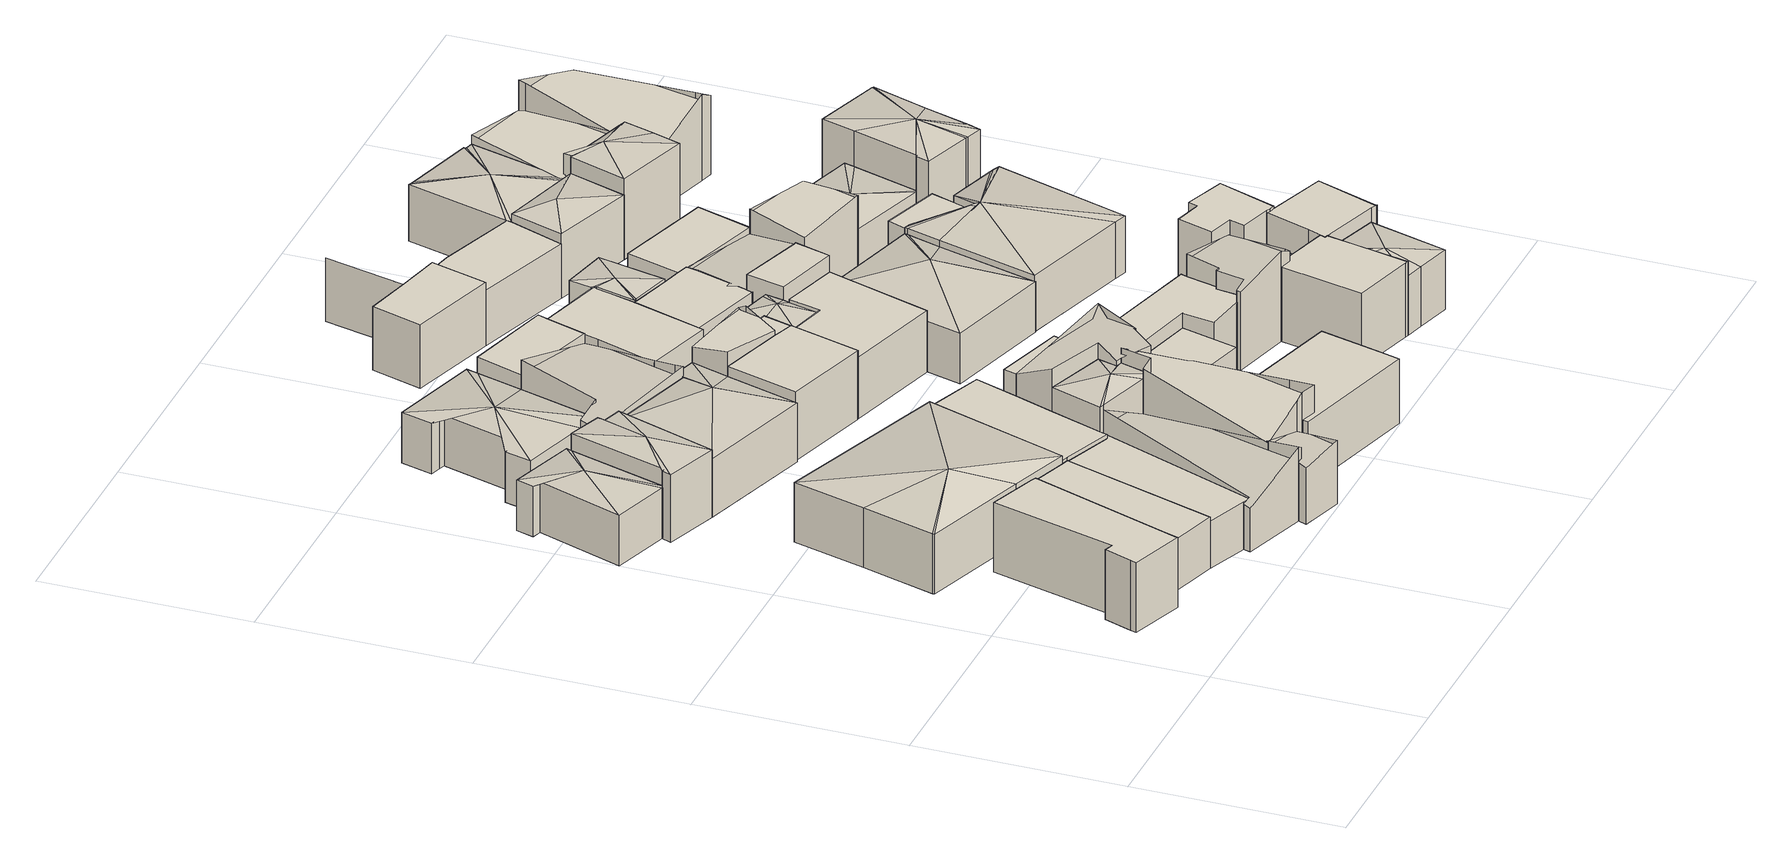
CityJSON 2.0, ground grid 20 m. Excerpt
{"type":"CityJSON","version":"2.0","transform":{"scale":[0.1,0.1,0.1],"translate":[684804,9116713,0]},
"CityObjects":{
"building1":{"type":"Building","attributes":{"Building Type":"Residential","Roof Shape":"flat","Roof Material":"Concrete Glazed Tile","Roof Material Code":"1","Roof Direction":"northwest","Building Height":6.9,"Roof Slope":13.8,"Footprint Area":83.38,"Solar PV Capacity Low":10.44,"Solar PV Capacity High":13.71,"Solar Annual Energy Low":15054,"Solar Annual Energy High":19840,"Suitable PV Area":62.33},"geometry":[{"type":"MultiSurface","lod":"2.2","boundaries":[[[0,1,2,3,4,5,6,7,8]],[[8,7,9,10]],[[7,6,11,9]],[[6,5,12,11]],[[5,4,13,12]],[[4,3,14,13]],[[3,2,15,14]],[[2,1,16,15]],[[1,0,17,16]],[[0,8,10,17]],[[10,9,11,12,13,14,15,16,17]]]}]},
"building2":{"type":"Building","attributes":{"Building Type":"Residential","Roof Shape":"flat","Roof Material":"Concrete Glazed Tile","Roof Material Code":"1","Roof Direction":"northwest","Building Height":5.09,"Roof Slope":14,"Footprint Area":105.32,"Solar PV Capacity Low":13.19,"Solar PV Capacity High":17.32,"Solar Annual Energy Low":19014,"Solar Annual Energy High":25060,"Suitable PV Area":78.73},"geometry":[{"type":"MultiSurface","lod":"2.2","boundaries":[[[0,8,7,18,19,20,21]],[[21,20,22,23]],[[20,19,24,22]],[[19,18,25,24]],[[18,7,26,25]],[[7,8,27,26]],[[8,0,28,27]],[[0,21,23,28]],[[23,22,24,25,26,27,28]]]}]},
"building3":{"type":"Building","attributes":{"Building Type":"Residential","Roof Shape":"hip","Roof Material":"Concrete Glazed Tile","Roof Material Code":"1","Roof Direction":"northwest","Building Height":5.04,"Roof Slope":26.8,"Footprint Area":66.15,"Solar PV Capacity Low":8.28,"Solar PV Capacity High":10.88,"Solar Annual Energy Low":11942,"Solar Annual Energy High":15739,"Suitable PV Area":49.44},"geometry":[{"type":"MultiSurface","lod":"2.2","boundaries":[[[29,30,31,32,33,34,35,36]],[[36,35,37,38]],[[35,34,39,37]],[[34,33,40,39]],[[33,32,41,40]],[[32,31,42,41]],[[31,30,43,42]],[[30,29,44,43]],[[29,36,38,44]],[[38,37,45]],[[37,39,45]],[[39,40,45]],[[40,41,45]],[[41,42,45]],[[42,43,45]],[[43,44,45]],[[44,38,45]]]}]},
"building4":{"type":"Building","attributes":{"Building Type":"Residential","Roof Shape":"hip","Roof Material":"Concrete Glazed Tile","Roof Material Code":"1","Roof Direction":"northwest","Building Height":5.92,"Roof Slope":27.9,"Footprint Area":262.76,"Solar PV Capacity Low":32.9,"Solar PV Capacity High":43.21,"Solar Annual Energy Low":47440,"Solar Annual Energy High":62522,"Suitable PV Area":196.41},"geometry":[{"type":"MultiSurface","lod":"2.2","boundaries":[[[46,47,48,49,21,20,50]],[[50,20,51,52]],[[20,21,53,51]],[[21,49,54,53]],[[49,48,55,54]],[[48,47,56,55]],[[47,46,57,56]],[[46,50,52,57]],[[52,51,58]],[[51,53,58]],[[53,54,58]],[[54,55,58]],[[55,56,58]],[[56,57,58]],[[57,52,58]]]}]},
"building5":{"type":"Building","attributes":{"Building Type":"Residential","Roof Shape":"hip","Roof Material":"Concrete Glazed Tile","Roof Material Code":"1","Roof Direction":"northwest","Building Height":6.7,"Roof Slope":23.1,"Footprint Area":58.83,"Solar PV Capacity Low":7.37,"Solar PV Capacity High":9.67,"Solar Annual Energy Low":10622,"Solar Annual Energy High":13998,"Suitable PV Area":43.98},"geometry":[{"type":"MultiSurface","lod":"2.2","boundaries":[[[35,34,33,59,60,61,62,63]],[[63,62,64,65]],[[62,61,66,64]],[[61,60,67,66]],[[60,59,68,67]],[[59,33,69,68]],[[33,34,70,69]],[[34,35,71,70]],[[35,63,65,71]],[[65,64,72]],[[64,66,72]],[[66,67,72]],[[67,68,72]],[[68,69,72]],[[69,70,72]],[[70,71,72]],[[71,65,72]]]}]},
"building6":{"type":"Building","attributes":{"Building Type":"Residential","Roof Shape":"shed","Roof Material":"Concrete Glazed Tile","Roof Material Code":"1","Roof Direction":"northwest","Building Height":4.69,"Roof Slope":17.5,"Footprint Area":84.93,"Solar PV Capacity Low":10.63,"Solar PV Capacity High":13.97,"Solar Annual Energy Low":15334,"Solar Annual Energy High":20209,"Suitable PV Area":63.49},"geometry":[{"type":"MultiSurface","lod":"2.2","boundaries":[[[73,74,75,76,77,19,18]],[[18,19,78,79]],[[19,77,80,78]],[[77,76,81,80]],[[76,75,82,81]],[[75,74,83,82]],[[74,73,84,83]],[[73,18,79,84]],[[79,78,80,81,82,83,84]]]}]},
"building7":{"type":"Building","attributes":{"Building Type":"Residential","Roof Shape":"gable","Roof Material":"Concrete Glazed Tile","Roof Material Code":"1","Roof Direction":"northwest","Building Height":4.33,"Roof Slope":30.7,"Footprint Area":103.6,"Solar PV Capacity Low":12.97,"Solar PV Capacity High":17.04,"Solar Annual Energy Low":18705,"Solar Annual Energy High":24652,"Suitable PV Area":77.44},"geometry":[{"type":"MultiSurface","lod":"2.2","boundaries":[[[85,86,75,74,73,87,88,89]],[[89,88,90,91]],[[88,87,92,90]],[[87,73,93,92]],[[73,74,94,93]],[[74,75,95,94]],[[75,86,96,95]],[[86,85,97,96]],[[85,89,91,97]],[[91,90,92,93,94,95,96,97]]]}]},
"building8":{"type":"Building","attributes":{"Building Type":"Residential","Roof Shape":"gable","Roof Material":"Concrete Glazed Tile","Roof Material Code":"1","Roof Direction":"northwest","Building Height":5.63,"Roof Slope":29,"Footprint Area":18.26,"Solar PV Capacity Low":2.29,"Solar PV Capacity High":3,"Solar Annual Energy Low":3296,"Solar Annual Energy High":4344,"Suitable PV Area":13.65},"geometry":[{"type":"MultiSurface","lod":"2.2","boundaries":[[[98,85,89,88,99,100]],[[100,99,101,102]],[[99,88,103,101]],[[88,89,104,103]],[[89,85,97,104]],[[85,98,105,97]],[[98,100,102,105]],[[102,101,103,104,97,105]]]}]},
"building9":{"type":"Building","attributes":{"Building Type":"Residential","Roof Shape":"hip","Roof Material":"Concrete Glazed Tile","Roof Material Code":"1","Roof Direction":"northwest","Building Height":5.02,"Roof Slope":25.3,"Footprint Area":114.8,"Solar PV Capacity Low":14.37,"Solar PV Capacity High":18.88,"Solar Annual Energy Low":20727,"Solar Annual Energy High":27317,"Suitable PV Area":85.82},"geometry":[{"type":"MultiSurface","lod":"2.2","boundaries":[[[106,107,108,109,110,111,112,113,114,115,116,117,118]],[[118,117,119,120]],[[117,116,121,119]],[[116,115,122,121]],[[115,114,123,122]],[[114,113,124,123]],[[113,112,125,124]],[[112,111,126,125]],[[111,110,127,126]],[[110,109,128,127]],[[109,108,129,128]],[[108,107,130,129]],[[107,106,131,130]],[[106,118,120,131]],[[120,119,132]],[[119,121,132]],[[121,122,132]],[[122,123,132]],[[123,124,132]],[[124,125,132]],[[125,126,132]],[[126,127,132]],[[127,128,132]],[[128,129,132]],[[129,130,132]],[[130,131,132]],[[131,120,132]]]}]},
"building10":{"type":"Building","attributes":{"Building Type":"Residential","Roof Shape":"hip","Roof Material":"Concrete Glazed Tile","Roof Material Code":"1","Roof Direction":"northwest","Building Height":5.76,"Roof Slope":20.5,"Footprint Area":124.95,"Solar PV Capacity Low":15.64,"Solar PV Capacity High":20.55,"Solar Annual Energy Low":22559,"Solar Annual Energy High":29731,"Suitable PV Area":93.4},"geometry":[{"type":"MultiSurface","lod":"2.2","boundaries":[[[133,134,61,60,135,136,137,138]],[[138,137,139,140]],[[137,136,141,139]],[[136,135,142,141]],[[135,60,143,142]],[[60,61,144,143]],[[61,134,145,144]],[[134,133,146,145]],[[133,138,140,146]],[[140,139,147]],[[139,141,147]],[[141,142,147]],[[142,143,147]],[[143,144,147]],[[144,145,147]],[[145,146,147]],[[146,140,147]]]}]},
"building11":{"type":"Building","attributes":{"Building Type":"Residential","Roof Shape":"flat","Roof Material":"Concrete Glazed Tile","Roof Material Code":"1","Roof Direction":"northwest","Building Height":5.35,"Roof Slope":14,"Footprint Area":88.53,"Solar PV Capacity Low":11.08,"Solar PV Capacity High":14.56,"Solar Annual Energy Low":15984,"Solar Annual Energy High":21065,"Suitable PV Area":66.18},"geometry":[{"type":"MultiSurface","lod":"2.2","boundaries":[[[148,50,20,19,77,76,149,150]],[[150,149,151,152]],[[149,76,153,151]],[[76,77,154,153]],[[77,19,155,154]],[[19,20,156,155]],[[20,50,157,156]],[[50,148,158,157]],[[148,150,152,158]],[[152,151,153,154,155,156,157,158]]]}]},
"building12":{"type":"Building","attributes":{"Building Type":"Residential","Roof Shape":"hip","Roof Material":"Concrete Glazed Tile","Roof Material Code":"1","Roof Direction":"northwest","Building Height":7.84,"Roof Slope":21.8,"Footprint Area":35.72,"Solar PV Capacity Low":4.47,"Solar PV Capacity High":5.87,"Solar Annual Energy Low":6448,"Solar Annual Energy High":8498,"Suitable PV Area":26.7},"geometry":[{"type":"MultiSurface","lod":"2.2","boundaries":[[[159,160,161,149,76,75,86,162]],[[162,86,163,164]],[[86,75,165,163]],[[75,76,166,165]],[[76,149,167,166]],[[149,161,168,167]],[[161,160,169,168]],[[160,159,170,169]],[[159,162,164,170]],[[164,163,171]],[[163,165,171]],[[165,166,171]],[[166,167,171]],[[167,168,171]],[[168,169,171]],[[169,170,171]],[[170,164,171]]]}]},
"building13":{"type":"Building","attributes":{"Building Type":"Residential","Roof Shape":"gable","Roof Material":"Clay Tile Shingle","Roof Material Code":"3","Roof Direction":"northwest","Building Height":5.38,"Roof Slope":30.1,"Footprint Area":102,"Solar PV Capacity Low":12.77,"Solar PV Capacity High":16.77,"Solar Annual Energy Low":18416,"Solar Annual Energy High":24271,"Suitable PV Area":76.25},"geometry":[{"type":"MultiSurface","lod":"2.2","boundaries":[[[116,115,114,63,62,61,134,133,172,173,174]],[[174,173,175,176]],[[173,172,177,175]],[[172,133,178,177]],[[133,134,179,178]],[[134,61,180,179]],[[61,62,181,180]],[[62,63,182,181]],[[63,114,183,182]],[[114,115,184,183]],[[115,116,185,184]],[[116,174,176,185]],[[176,175,177,178,179,180,181,182,183,184,185]]]}]},
"building14":{"type":"Building","attributes":{"Building Type":"Residential","Roof Shape":"gable","Roof Material":"Concrete Glazed Tile","Roof Material Code":"1","Roof Direction":"northwest","Building Height":6.32,"Roof Slope":33.9,"Footprint Area":102.75,"Solar PV Capacity Low":12.87,"Solar PV Capacity High":16.9,"Solar Annual Energy Low":18551,"Solar Annual Energy High":24449,"Suitable PV Area":76.81},"geometry":[{"type":"MultiSurface","lod":"2.2","boundaries":[[[186,187,188,189,190,191,192,193,159,162,86,85,98,194,195]],[[195,194,196,197]],[[194,98,198,196]],[[98,85,199,198]],[[85,86,200,199]],[[86,162,201,200]],[[162,159,202,201]],[[159,193,203,202]],[[193,192,204,203]],[[192,191,205,204]],[[191,190,206,205]],[[190,189,207,206]],[[189,188,208,207]],[[188,187,209,208]],[[187,186,210,209]],[[186,195,197,210]],[[197,196,198,199,200,201,202,203,204,205,206,207,208,209,210]]]}]},
"building15":{"type":"Building","attributes":{"Building Type":"Residential","Roof Shape":"flat","Roof Material":"Concrete Glazed Tile","Roof Material Code":"1","Roof Direction":"northwest","Building Height":6.84,"Roof Slope":14.8,"Footprint Area":64.75,"Solar PV Capacity Low":8.11,"Solar PV Capacity High":10.65,"Solar Annual Energy Low":11690,"Solar Annual Energy High":15406,"Suitable PV Area":48.4},"geometry":[{"type":"MultiSurface","lod":"2.2","boundaries":[[[211,137,136,212,213,214]],[[214,213,215,216]],[[213,212,217,215]],[[212,136,218,217]],[[136,137,219,218]],[[137,211,220,219]],[[211,214,216,220]],[[216,215,217,218,219,220]]]}]},
"building16":{"type":"Building","attributes":{"Building Type":"Residential","Roof Shape":"gable","Roof Material":"Concrete Glazed Tile","Roof Material Code":"1","Roof Direction":"northwest","Building Height":7.64,"Roof Slope":30.1,"Footprint Area":55.21,"Solar PV Capacity Low":6.91,"Solar PV Capacity High":9.08,"Solar Annual Energy Low":9968,"Solar Annual Energy High":13136,"Suitable PV Area":41.27},"geometry":[{"type":"MultiSurface","lod":"2.2","boundaries":[[[159,193,192,221,222,223,224,150,149,161,160]],[[160,161,225,226]],[[161,149,227,225]],[[149,150,228,227]],[[150,224,229,228]],[[224,223,230,229]],[[223,222,231,230]],[[222,221,232,231]],[[221,192,233,232]],[[192,193,234,233]],[[193,159,235,234]],[[159,160,226,235]],[[226,225,227,228,229,230,231,232,233,234,235]]]}]},
"building17":{"type":"Building","attributes":{"Building Type":"Residential","Roof Shape":"flat","Roof Material":"Concrete Glazed Tile","Roof Material Code":"1","Roof Direction":"northwest","Building Height":6.41,"Roof Slope":14.8,"Footprint Area":95.07,"Solar PV Capacity Low":11.9,"Solar PV Capacity High":15.63,"Solar Annual Energy Low":17163,"Solar Annual Energy High":22620,"Suitable PV Area":71.06},"geometry":[{"type":"MultiSurface","lod":"2.2","boundaries":[[[187,186,195,194,236,237,238,239]],[[239,238,240,241]],[[238,237,242,240]],[[237,236,243,242]],[[236,194,244,243]],[[194,195,245,244]],[[195,186,246,245]],[[186,187,247,246]],[[187,239,241,247]],[[241,240,242,243,244,245,246,247]]]}]},
"building18":{"type":"Building","attributes":{"Building Type":"Residential","Roof Shape":"shed","Roof Material":"Concrete Glazed Tile","Roof Material Code":"1","Roof Direction":"northwest","Building Height":6.37,"Roof Slope":14.4,"Footprint Area":43.79,"Solar PV Capacity Low":5.48,"Solar PV Capacity High":7.2,"Solar Annual Energy Low":7906,"Solar Annual Energy High":10419,"Suitable PV Area":32.73},"geometry":[{"type":"MultiSurface","lod":"2.2","boundaries":[[[248,249,117,116,174]],[[174,116,250,251]],[[116,117,252,250]],[[117,249,253,252]],[[249,248,254,253]],[[248,174,251,254]],[[251,250,252,253,254]]]}]},
"building19":{"type":"Building","attributes":{"Building Type":"Residential","Roof Shape":"gable","Roof Material":"Concrete Glazed Tile","Roof Material Code":"1","Roof Direction":"northwest","Building Height":7.31,"Roof Slope":28.4,"Footprint Area":25.8,"Solar PV Capacity Low":3.23,"Solar PV Capacity High":4.24,"Solar Annual Energy Low":4657,"Solar Annual Energy High":6138,"Suitable PV Area":19.28},"geometry":[{"type":"MultiSurface","lod":"2.2","boundaries":[[[138,137,211,255,256]],[[256,255,257,258]],[[255,211,259,257]],[[211,137,260,259]],[[137,138,261,260]],[[138,256,258,261]],[[258,257,259,260,261]]]}]},
"building20":{"type":"Building","attributes":{"Building Type":"Residential","Roof Shape":"flat","Roof Material":"Concrete Glazed Tile","Roof Material Code":"1","Roof Direction":"northwest","Building Height":4.11,"Roof Slope":9.1,"Footprint Area":37.67,"Solar PV Capacity Low":4.72,"Solar PV Capacity High":6.19,"Solar Annual Energy Low":6801,"Solar Annual Energy High":8963,"Suitable PV Area":28.16},"geometry":[{"type":"MultiSurface","lod":"2.2","boundaries":[[[262,224,223,263,264]],[[264,263,265,266]],[[263,223,267,265]],[[223,224,268,267]],[[224,262,269,268]],[[262,264,266,269]],[[266,265,267,268,269]]]}]},
"building21":{"type":"Building","attributes":{"Building Type":"Residential","Roof Shape":"shed","Roof Material":"Concrete Glazed Tile","Roof Material Code":"1","Roof Direction":"northwest","Building Height":6.11,"Roof Slope":16,"Footprint Area":81.09,"Solar PV Capacity Low":10.15,"Solar PV Capacity High":13.33,"Solar Annual Energy Low":14639,"Solar Annual Energy High":19294,"Suitable PV Area":60.61},"geometry":[{"type":"MultiSurface","lod":"2.2","boundaries":[[[270,248,174,173,172,271,272,273,274,275,276,277]],[[277,276,278,279]],[[276,275,280,278]],[[275,274,281,280]],[[274,273,282,281]],[[273,272,283,282]],[[272,271,284,283]],[[271,172,285,284]],[[172,173,286,285]],[[173,174,287,286]],[[174,248,288,287]],[[248,270,289,288]],[[270,277,279,289]],[[279,278,280,281,282,283,284,285,286,287,288,289]]]}]},
"building22":{"type":"Building","attributes":{"Building Type":"Residential","Roof Shape":"flat","Roof Material":"Concrete Glazed Tile","Roof Material Code":"1","Roof Direction":"northwest","Building Height":5.16,"Roof Slope":8,"Footprint Area":39.77,"Solar PV Capacity Low":4.98,"Solar PV Capacity High":6.54,"Solar Annual Energy Low":7180,"Solar Annual Energy High":9463,"Suitable PV Area":29.73},"geometry":[{"type":"MultiSurface","lod":"2.2","boundaries":[[[290,291,191,190,189,292]],[[292,189,293,294]],[[189,190,295,293]],[[190,191,296,295]],[[191,291,297,296]],[[291,290,298,297]],[[290,292,294,298]],[[294,293,295,296,297,298]]]}]},
"building23":{"type":"Building","attributes":{"Building Type":"Residential","Roof Shape":"shed","Roof Material":"Concrete Glazed Tile","Roof Material Code":"1","Roof Direction":"northwest","Building Height":6.06,"Roof Slope":13.9,"Footprint Area":98.84,"Solar PV Capacity Low":12.38,"Solar PV Capacity High":16.25,"Solar Annual Energy Low":17845,"Solar Annual Energy High":23519,"Suitable PV Area":73.88},"geometry":[{"type":"MultiSurface","lod":"2.2","boundaries":[[[255,211,214,213,299,300,301,302,303,304]],[[304,303,305,306]],[[303,302,307,305]],[[302,301,308,307]],[[301,300,309,308]],[[300,299,310,309]],[[299,213,311,310]],[[213,214,312,311]],[[214,211,313,312]],[[211,255,314,313]],[[255,304,306,314]],[[306,305,307,308,309,310,311,312,313,314]]]}]},
"building24":{"type":"Building","attributes":{"Building Type":"Residential","Roof Shape":"hip","Roof Material":"Concrete Glazed Tile","Roof Material Code":"1","Roof Direction":"northwest","Building Height":6.04,"Roof Slope":27.1,"Footprint Area":20.94,"Solar PV Capacity Low":2.62,"Solar PV Capacity High":3.44,"Solar Annual Energy Low":3780,"Solar Annual Energy High":4981,"Suitable PV Area":15.65},"geometry":[{"type":"MultiSurface","lod":"2.2","boundaries":[[[304,303,302,301,315,316,317,318]],[[318,317,319,320]],[[317,316,321,319]],[[316,315,322,321]],[[315,301,323,322]],[[301,302,324,323]],[[302,303,325,324]],[[303,304,326,325]],[[304,318,320,326]],[[320,319,327]],[[319,321,327]],[[321,322,327]],[[322,323,327]],[[323,324,327]],[[324,325,327]],[[325,326,327]],[[326,320,327]]]}]},
"building25":{"type":"Building","attributes":{"Building Type":"Residential","Roof Shape":"flat","Roof Material":"Concrete Glazed Tile","Roof Material Code":"1","Roof Direction":"northwest","Building Height":6.56,"Roof Slope":9.8,"Footprint Area":64.83,"Solar PV Capacity Low":8.12,"Solar PV Capacity High":10.66,"Solar Annual Energy Low":11704,"Solar Annual Energy High":15425,"Suitable PV Area":48.46},"geometry":[{"type":"MultiSurface","lod":"2.2","boundaries":[[[328,329,330,331,332,333,263,223,222,291,334,290,335]],[[335,290,336,337]],[[290,334,338,336]],[[334,291,339,338]],[[291,222,340,339]],[[222,223,341,340]],[[223,263,342,341]],[[263,333,343,342]],[[333,332,344,343]],[[332,331,345,344]],[[331,330,346,345]],[[330,329,347,346]],[[329,328,348,347]],[[328,335,337,348]],[[337,336,338,339,340,341,342,343,344,345,346,347,348]]]}]},
"building26":{"type":"Building","attributes":{"Building Type":"Residential","Roof Shape":"flat","Roof Material":"Concrete Glazed Tile","Roof Material Code":"1","Roof Direction":"northwest","Building Height":6.25,"Roof Slope":13.9,"Footprint Area":49.55,"Solar PV Capacity Low":6.2,"Solar PV Capacity High":8.15,"Solar Annual Energy Low":8945,"Solar Annual Energy High":11789,"Suitable PV Area":37.04},"geometry":[{"type":"MultiSurface","lod":"2.2","boundaries":[[[349,350,351,350,352,353,354]],[[354,353,355,356]],[[353,352,357,355]],[[352,350,358,357]],[[350,351,359,358]],[[350,349,360,358]],[[349,354,356,360]],[[356,355,357,358,359,358,360]]]}]},
"building27":{"type":"Building","attributes":{"Building Type":"Residential","Roof Shape":"shed","Roof Material":"Concrete Glazed Tile","Roof Material Code":"1","Roof Direction":"northwest","Building Height":6.01,"Roof Slope":17.4,"Footprint Area":54.12,"Solar PV Capacity Low":6.78,"Solar PV Capacity High":8.9,"Solar Annual Energy Low":9771,"Solar Annual Energy High":12877,"Suitable PV Area":40.45},"geometry":[{"type":"MultiSurface","lod":"2.2","boundaries":[[[361,362,363,275,274,273,272,364,365,366,367,368]],[[368,367,369,370]],[[367,366,371,369]],[[366,365,372,371]],[[365,364,373,372]],[[364,272,283,373]],[[272,273,282,283]],[[273,274,281,282]],[[274,275,280,281]],[[275,363,374,280]],[[363,362,375,374]],[[362,361,376,375]],[[361,368,370,376]],[[370,369,371,372,373,283,282,281,280,374,375,376]]]}]},
"building28":{"type":"Building","attributes":{"Building Type":"Residential","Roof Shape":"hip","Roof Material":"Concrete Glazed Tile","Roof Material Code":"1","Roof Direction":"northwest","Building Height":6.51,"Roof Slope":28.1,"Footprint Area":30.1,"Solar PV Capacity Low":3.77,"Solar PV Capacity High":4.95,"Solar Annual Energy Low":5433,"Solar Annual Energy High":7161,"Suitable PV Area":22.5},"geometry":[{"type":"MultiSurface","lod":"2.2","boundaries":[[[377,270,277,276,275,363,362,378]],[[378,362,379,380]],[[362,363,381,379]],[[363,275,382,381]],[[275,276,383,382]],[[276,277,384,383]],[[277,270,385,384]],[[270,377,386,385]],[[377,378,380,386]],[[380,379,387]],[[379,381,387]],[[381,382,387]],[[382,383,387]],[[383,384,387]],[[384,385,387]],[[385,386,387]],[[386,380,387]]]}]},
"building29":{"type":"Building","attributes":{"Building Type":"Residential","Roof Shape":"shed","Roof Material":"Concrete Glazed Tile","Roof Material Code":"1","Roof Direction":"northwest","Building Height":7.24,"Roof Slope":11.7,"Footprint Area":25.37,"Solar PV Capacity Low":3.18,"Solar PV Capacity High":4.17,"Solar Annual Energy Low":4581,"Solar Annual Energy High":6037,"Suitable PV Area":18.97},"geometry":[{"type":"MultiSurface","lod":"2.2","boundaries":[[[388,389,390,315,391]],[[391,315,392,393]],[[315,390,394,392]],[[390,389,395,394]],[[389,388,396,395]],[[388,391,393,396]],[[393,392,394,395,396]]]}]},
"building30":{"type":"Building","attributes":{"Building Type":"Residential","Roof Shape":"hip","Roof Material":"Concrete Glazed Tile","Roof Material Code":"1","Roof Direction":"northwest","Building Height":5.01,"Roof Slope":27.8,"Footprint Area":152.42,"Solar PV Capacity Low":19.08,"Solar PV Capacity High":25.06,"Solar Annual Energy Low":27518,"Solar Annual Energy High":36266,"Suitable PV Area":113.93},"geometry":[{"type":"MultiSurface","lod":"2.2","boundaries":[[[300,397,398,399,400,401,402]],[[402,401,403,404]],[[401,400,405,403]],[[400,399,406,405]],[[399,398,407,406]],[[398,397,408,407]],[[397,300,409,408]],[[300,402,404,409]],[[404,403,410]],[[403,405,410]],[[405,406,410]],[[406,407,410]],[[407,408,410]],[[408,409,410]],[[409,404,410]]]}]},
"building31":{"type":"Building","attributes":{"Building Type":"Residential","Roof Shape":"gable","Roof Material":"Concrete Glazed Tile","Roof Material Code":"1","Roof Direction":"northwest","Building Height":7.8,"Roof Slope":25.1,"Footprint Area":40.31,"Solar PV Capacity Low":5.05,"Solar PV Capacity High":6.63,"Solar Annual Energy Low":7278,"Solar Annual Energy High":9592,"Suitable PV Area":30.13},"geometry":[{"type":"MultiSurface","lod":"2.2","boundaries":[[[332,331,330,329,328,411,412,413,414,415]],[[415,414,416,417]],[[414,413,418,416]],[[413,412,419,418]],[[412,411,420,419]],[[411,328,421,420]],[[328,329,422,421]],[[329,330,423,422]],[[330,331,424,423]],[[331,332,425,424]],[[332,415,417,425]],[[417,416,418,419,420,421,422,423,424,425]]]}]},
"building32":{"type":"Building","attributes":{"Building Type":"Residential","Roof Shape":"shed","Roof Material":"Concrete Glazed Tile","Roof Material Code":"1","Roof Direction":"northwest","Building Height":5.39,"Roof Slope":19.4,"Footprint Area":61.49,"Solar PV Capacity Low":7.7,"Solar PV Capacity High":10.11,"Solar Annual Energy Low":11102,"Solar Annual Energy High":14631,"Suitable PV Area":45.96},"geometry":[{"type":"MultiSurface","lod":"2.2","boundaries":[[[349,354,426,427,428,429,430,431]],[[431,430,432,433]],[[430,429,434,432]],[[429,428,435,434]],[[428,427,436,435]],[[427,426,437,436]],[[426,354,438,437]],[[354,349,439,438]],[[349,431,433,439]],[[433,432,434,435,436,437,438,439]]]}]},
"building33":{"type":"Building","attributes":{"Building Type":"Residential","Roof Shape":"gable","Roof Material":"Concrete Glazed Tile","Roof Material Code":"1","Roof Direction":"northwest","Building Height":5.39,"Roof Slope":31.2,"Footprint Area":53.31,"Solar PV Capacity Low":6.67,"Solar PV Capacity High":8.77,"Solar Annual Energy Low":9624,"Solar Annual Energy High":12684,"Suitable PV Area":39.85},"geometry":[{"type":"MultiSurface","lod":"2.2","boundaries":[[[368,367,366,390,389,388,440,441,442]],[[442,441,443,444]],[[441,440,445,443]],[[440,388,446,445]],[[388,389,447,446]],[[389,390,448,447]],[[390,366,449,448]],[[366,367,450,449]],[[367,368,451,450]],[[368,442,444,451]],[[444,443,445,446,447,448,449,450,451]]]}]},
"building34":{"type":"Building","attributes":{"Building Type":"Residential","Roof Shape":"shed","Roof Material":"Concrete Glazed Tile","Roof Material Code":"1","Roof Direction":"northwest","Building Height":7.26,"Roof Slope":10.1,"Footprint Area":57.36,"Solar PV Capacity Low":7.18,"Solar PV Capacity High":9.43,"Solar Annual Energy Low":10356,"Solar Annual Energy High":13648,"Suitable PV Area":42.88},"geometry":[{"type":"MultiSurface","lod":"2.2","boundaries":[[[452,453,454,455,456,457,458,414,413,412]],[[412,413,459,460]],[[413,414,461,459]],[[414,458,462,461]],[[458,457,463,462]],[[457,456,464,463]],[[456,455,465,464]],[[455,454,466,465]],[[454,453,467,466]],[[453,452,468,467]],[[452,412,460,468]],[[460,459,461,462,463,464,465,466,467,468]]]}]},
"building35":{"type":"Building","attributes":{"Building Type":"Residential","Roof Shape":"shed","Roof Material":"Concrete Glazed Tile","Roof Material Code":"1","Roof Direction":"northwest","Building Height":5.96,"Roof Slope":18.4,"Footprint Area":55.08,"Solar PV Capacity Low":6.9,"Solar PV Capacity High":9.06,"Solar Annual Energy Low":9945,"Solar Annual Energy High":13107,"Suitable PV Area":41.17},"geometry":[{"type":"MultiSurface","lod":"2.2","boundaries":[[[469,361,368,367,368,442,470,471]],[[471,470,472,473]],[[470,442,474,472]],[[442,368,475,474]],[[368,367,450,475]],[[368,361,476,475]],[[361,469,477,476]],[[469,471,473,477]],[[473,472,474,475,450,475,476,477]]]}]},
"building36":{"type":"Building","attributes":{"Building Type":"Residential","Roof Shape":"hip","Roof Material":"Concrete Glazed Tile","Roof Material Code":"1","Roof Direction":"northwest","Building Height":4.41,"Roof Slope":28.7,"Footprint Area":31.58,"Solar PV Capacity Low":3.95,"Solar PV Capacity High":5.19,"Solar Annual Energy Low":5702,"Solar Annual Energy High":7515,"Suitable PV Area":23.61},"geometry":[{"type":"MultiSurface","lod":"2.2","boundaries":[[[478,479,415,414,458,480,481,482]],[[482,481,483,484]],[[481,480,485,483]],[[480,458,486,485]],[[458,414,487,486]],[[414,415,488,487]],[[415,479,489,488]],[[479,478,490,489]],[[478,482,484,490]],[[484,483,491]],[[483,485,491]],[[485,486,491]],[[486,487,491]],[[487,488,491]],[[488,489,491]],[[489,490,491]],[[490,484,491]]]}]},
"building37":{"type":"Building","attributes":{"Building Type":"Residential","Roof Shape":"hip","Roof Material":"Concrete Glazed Tile","Roof Material Code":"1","Roof Direction":"northwest","Building Height":5.88,"Roof Slope":26.2,"Footprint Area":46.92,"Solar PV Capacity Low":5.87,"Solar PV Capacity High":7.72,"Solar Annual Energy Low":8471,"Solar Annual Energy High":11165,"Suitable PV Area":35.07},"geometry":[{"type":"MultiSurface","lod":"2.2","boundaries":[[[492,493,494,456,455,454,495]],[[495,454,496,497]],[[454,455,498,496]],[[455,456,499,498]],[[456,494,500,499]],[[494,493,501,500]],[[493,492,502,501]],[[492,495,497,502]],[[497,496,503]],[[496,498,503]],[[498,499,503]],[[499,500,503]],[[500,501,503]],[[501,502,503]],[[502,497,503]]]}]},
"building38":{"type":"Building","attributes":{"Building Type":"Residential","Roof Shape":"gable","Roof Material":"Concrete Glazed Tile","Roof Material Code":"1","Roof Direction":"northwest","Building Height":7.08,"Roof Slope":26.4,"Footprint Area":45.17,"Solar PV Capacity Low":5.66,"Solar PV Capacity High":7.43,"Solar Annual Energy Low":8155,"Solar Annual Energy High":10748,"Suitable PV Area":33.76},"geometry":[{"type":"MultiSurface","lod":"2.2","boundaries":[[[504,442,470,441,505,506,507]],[[507,506,508,509]],[[506,505,510,508]],[[505,441,511,510]],[[441,470,512,511]],[[470,442,513,512]],[[442,504,514,513]],[[504,507,509,514]],[[509,508,510,511,512,513,514]]]}]},
"building39":{"type":"Building","attributes":{"Building Type":"Residential","Roof Shape":"hip","Roof Material":"Concrete Glazed Tile","Roof Material Code":"1","Roof Direction":"northwest","Building Height":6.44,"Roof Slope":23.7,"Footprint Area":48.84,"Solar PV Capacity Low":6.12,"Solar PV Capacity High":8.03,"Solar Annual Energy Low":8818,"Solar Annual Energy High":11621,"Suitable PV Area":36.51},"geometry":[{"type":"MultiSurface","lod":"2.2","boundaries":[[[515,516,427,426]],[[426,427,517,518]],[[427,516,519,517]],[[516,515,520,519]],[[515,426,518,520]],[[518,517,521]],[[517,519,521]],[[519,520,521]],[[520,518,521]]]}]},
"building40":{"type":"Building","attributes":{"Building Type":"Residential","Roof Shape":"shed","Roof Material":"Concrete Glazed Tile","Roof Material Code":"1","Roof Direction":"northwest","Building Height":7.66,"Roof Slope":13.9,"Footprint Area":35.02,"Solar PV Capacity Low":4.38,"Solar PV Capacity High":5.76,"Solar Annual Energy Low":6323,"Solar Annual Energy High":8333,"Suitable PV Area":26.18},"geometry":[{"type":"MultiSurface","lod":"2.2","boundaries":[[[522,523,524,525,526,527,478,482,528,529]],[[529,528,530,531]],[[528,482,532,530]],[[482,478,533,532]],[[478,527,534,533]],[[527,526,535,534]],[[526,525,536,535]],[[525,524,537,536]],[[524,523,538,537]],[[523,522,539,538]],[[522,529,531,539]],[[531,530,532,533,534,535,536,537,538,539]]]}]},
"building41":{"type":"Building","attributes":{"Building Type":"Residential","Roof Shape":"hip","Roof Material":"Concrete Glazed Tile","Roof Material Code":"1","Roof Direction":"northwest","Building Height":5.59,"Roof Slope":22,"Footprint Area":156.2,"Solar PV Capacity Low":19.56,"Solar PV Capacity High":25.69,"Solar Annual Energy Low":28201,"Solar Annual Energy High":37167,"Suitable PV Area":116.76},"geometry":[{"type":"MultiSurface","lod":"2.2","boundaries":[[[402,401,400,399,540,541,542,543,544,545,546,547,548]],[[548,547,549,550]],[[547,546,551,549]],[[546,545,552,551]],[[545,544,553,552]],[[544,543,554,553]],[[543,542,555,554]],[[542,541,556,555]],[[541,540,557,556]],[[540,399,558,557]],[[399,400,559,558]],[[400,401,560,559]],[[401,402,561,560]],[[402,548,550,561]],[[550,549,562]],[[549,551,562]],[[551,552,562]],[[552,553,562]],[[553,554,562]],[[554,555,562]],[[555,556,562]],[[556,557,562]],[[557,558,562]],[[558,559,562]],[[559,560,562]],[[560,561,562]],[[561,550,562]]]}]},
"building42":{"type":"Building","attributes":{"Building Type":"Residential","Roof Shape":"shed","Roof Material":"Concrete Glazed Tile","Roof Material Code":"1","Roof Direction":"northwest","Building Height":7.28,"Roof Slope":12.9,"Footprint Area":45.13,"Solar PV Capacity Low":5.65,"Solar PV Capacity High":7.42,"Solar Annual Energy Low":8148,"Solar Annual Energy High":10738,"Suitable PV Area":33.73},"geometry":[{"type":"MultiSurface","lod":"2.2","boundaries":[[[563,564,565,493,494,456,457,458,480,481,482,528,529,566,567]],[[567,566,568,569]],[[566,529,570,568]],[[529,528,571,570]],[[528,482,572,571]],[[482,481,573,572]],[[481,480,574,573]],[[480,458,575,574]],[[458,457,576,575]],[[457,456,577,576]],[[456,494,578,577]],[[494,493,579,578]],[[493,565,580,579]],[[565,564,581,580]],[[564,563,582,581]],[[563,567,569,582]],[[569,568,570,571,572,573,574,575,576,577,578,579,580,581,582]]]}]},
"building43":{"type":"Building","attributes":{"Building Type":"Residential","Roof Shape":"shed","Roof Material":"Concrete Glazed Tile","Roof Material Code":"1","Roof Direction":"northwest","Building Height":4.82,"Roof Slope":19.1,"Footprint Area":37.78,"Solar PV Capacity Low":4.73,"Solar PV Capacity High":6.21,"Solar Annual Energy Low":6821,"Solar Annual Energy High":8990,"Suitable PV Area":28.24},"geometry":[{"type":"MultiSurface","lod":"2.2","boundaries":[[[583,548,547,546,545,584]],[[584,545,585,586]],[[545,546,587,585]],[[546,547,588,587]],[[547,548,589,588]],[[548,583,590,589]],[[583,584,586,590]],[[586,585,587,588,589,590]]]}]},
"building44":{"type":"Building","attributes":{"Building Type":"Residential","Roof Shape":"hip","Roof Material":"Concrete Glazed Tile","Roof Material Code":"1","Roof Direction":"northwest","Building Height":5.64,"Roof Slope":28.1,"Footprint Area":94.92,"Solar PV Capacity Low":11.88,"Solar PV Capacity High":15.61,"Solar Annual Energy Low":17137,"Solar Annual Energy High":22585,"Suitable PV Area":70.95},"geometry":[{"type":"MultiSurface","lod":"2.2","boundaries":[[[591,592,593,594,595,428,427,516,596,597,598]],[[598,597,599,600]],[[597,596,601,599]],[[596,516,602,601]],[[516,427,436,602]],[[427,428,435,436]],[[428,595,603,435]],[[595,594,604,603]],[[594,593,605,604]],[[593,592,606,605]],[[592,591,607,606]],[[591,598,600,607]],[[600,599,608]],[[599,601,608]],[[601,602,608]],[[602,436,608]],[[436,435,608]],[[435,603,608]],[[603,604,608]],[[604,605,608]],[[605,606,608]],[[606,607,608]],[[607,600,608]]]}]},
"building45":{"type":"Building","attributes":{"Building Type":"Residential","Roof Shape":"hip","Roof Material":"Concrete Glazed Tile","Roof Material Code":"1","Roof Direction":"northwest","Building Height":4.53,"Roof Slope":22.2,"Footprint Area":64.59,"Solar PV Capacity Low":8.09,"Solar PV Capacity High":10.62,"Solar Annual Energy Low":11661,"Solar Annual Energy High":15368,"Suitable PV Area":48.28},"geometry":[{"type":"MultiSurface","lod":"2.2","boundaries":[[[609,504,507,506,505,610,611,612,613]],[[613,612,614,615]],[[612,611,616,614]],[[611,610,617,616]],[[610,505,618,617]],[[505,506,619,618]],[[506,507,620,619]],[[507,504,621,620]],[[504,609,622,621]],[[609,613,615,622]],[[615,614,623]],[[614,616,623]],[[616,617,623]],[[617,618,623]],[[618,619,623]],[[619,620,623]],[[620,621,623]],[[621,622,623]],[[622,615,623]]]}]},
"building46":{"type":"Building","attributes":{"Building Type":"Residential","Roof Shape":"hip","Roof Material":"Concrete Glazed Tile","Roof Material Code":"1","Roof Direction":"northwest","Building Height":7.98,"Roof Slope":20.1,"Footprint Area":45.83,"Solar PV Capacity Low":5.74,"Solar PV Capacity High":7.54,"Solar Annual Energy Low":8274,"Solar Annual Energy High":10904,"Suitable PV Area":34.26},"geometry":[{"type":"MultiSurface","lod":"2.2","boundaries":[[[624,625,626,627,597,596,516,515,628]],[[628,515,629,630]],[[515,516,631,629]],[[516,596,632,631]],[[596,597,633,632]],[[597,627,634,633]],[[627,626,635,634]],[[626,625,636,635]],[[625,624,637,636]],[[624,628,630,637]],[[630,629,638]],[[629,631,638]],[[631,632,638]],[[632,633,638]],[[633,634,638]],[[634,635,638]],[[635,636,638]],[[636,637,638]],[[637,630,638]]]}]},
"building47":{"type":"Building","attributes":{"Building Type":"Residential","Roof Shape":"gable","Roof Material":"Concrete Glazed Tile","Roof Material Code":"1","Roof Direction":"northwest","Building Height":5.25,"Roof Slope":25.9,"Footprint Area":82.77,"Solar PV Capacity Low":10.36,"Solar PV Capacity High":13.61,"Solar Annual Energy Low":14943,"Solar Annual Energy High":19694,"Suitable PV Area":61.87},"geometry":[{"type":"MultiSurface","lod":"2.2","boundaries":[[[639,640,598,597,627,596,626,625,641]],[[641,625,642,643]],[[625,626,644,642]],[[626,596,645,644]],[[596,627,646,645]],[[627,597,647,646]],[[597,598,648,647]],[[598,640,649,648]],[[640,639,650,649]],[[639,641,643,650]],[[643,642,644,645,646,647,648,649,650]]]}]},
"building48":{"type":"Building","attributes":{"Building Type":"Residential","Roof Shape":"hip","Roof Material":"Concrete Glazed Tile","Roof Material Code":"1","Roof Direction":"northwest","Building Height":7.97,"Roof Slope":28.6,"Footprint Area":81.35,"Solar PV Capacity Low":10.19,"Solar PV Capacity High":13.38,"Solar Annual Energy Low":14687,"Solar Annual Energy High":19356,"Suitable PV Area":60.81},"geometry":[{"type":"MultiSurface","lod":"2.2","boundaries":[[[651,652,612,611,610,653,654,655,656,657,658,659]],[[659,658,660,661]],[[658,657,662,660]],[[657,656,663,662]],[[656,655,664,663]],[[655,654,665,664]],[[654,653,666,665]],[[653,610,667,666]],[[610,611,668,667]],[[611,612,669,668]],[[612,652,670,669]],[[652,651,671,670]],[[651,659,661,671]],[[661,660,672]],[[660,662,672]],[[662,663,672]],[[663,664,672]],[[664,665,672]],[[665,666,672]],[[666,667,672]],[[667,668,672]],[[668,669,672]],[[669,670,672]],[[670,671,672]],[[671,661,672]]]}]},
"building49":{"type":"Building","attributes":{"Building Type":"Residential","Roof Shape":"gable","Roof Material":"Concrete Glazed Tile","Roof Material Code":"1","Roof Direction":"northwest","Building Height":5.38,"Roof Slope":34,"Footprint Area":117.6,"Solar PV Capacity Low":14.72,"Solar PV Capacity High":19.34,"Solar Annual Energy Low":21232,"Solar Annual Energy High":27983,"Suitable PV Area":87.91},"geometry":[{"type":"MultiSurface","lod":"2.2","boundaries":[[[673,674,675,639,641,625,624,676,677]],[[677,676,678,679]],[[676,624,680,678]],[[624,625,681,680]],[[625,641,682,681]],[[641,639,683,682]],[[639,675,684,683]],[[675,674,685,684]],[[674,673,686,685]],[[673,677,679,686]],[[679,678,680,681,682,683,684,685,686]]]}]}
},
"vertices":[
[152,220,0],[104,237,0],[71,116,0],[62,119,0],[52,92,0],[50,86,0],[103,68,0],[109,85,0],[156,218,0],[109,85,69],[156,218,69],[103,68,69],[50,86,69],[52,92,69],[62,119,69],[71,116,69],[104,237,69],[152,220,69],
[175,65,0],[223,214,0],[216,216,0],[157,236,0],[216,216,51],[157,236,51],[223,214,51],[175,65,51],[109,85,51],[156,218,51],[152,220,51],
[27,645,0],[22,628,0],[31,625,0],[1,541,0],[58,523,0],[61,522,0],[91,619,0],[93,624,0],[91,619,50],[93,624,50],[61,522,50],[58,523,50],[1,541,50],[31,625,50],[22,628,50],[27,645,50],[48,591,59],
[92,415,0],[72,344,0],[51,273,0],[51,271,0],[263,355,0],[216,216,59],[263,355,59],[157,236,59],[51,271,59],[51,273,59],[72,344,59],[92,415,59],[130,288,78],
[54,514,0],[107,496,0],[141,594,0],[122,600,0],[124,607,0],[122,600,67],[124,607,67],[141,594,67],[107,496,67],[54,514,67],[58,523,67],[61,522,67],[91,619,67],[96,552,74],
[216,50,0],[223,47,0],[279,202,0],[274,203,0],[272,196,0],[223,214,50],[175,65,47],[272,196,50],[274,203,50],[279,202,50],[223,47,47],[216,50,47],
[292,56,0],[333,186,0],[214,43,0],[278,23,0],[282,22,0],[278,23,73],[282,22,71],[214,43,43],[216,50,45],[223,47,48],[279,202,73],[333,186,43],[292,56,65],
[331,44,0],[275,15,0],[317,2,0],[275,15,56],[317,2,63],[278,23,58],[282,22,60],[331,44,56],
[101,778,0],[92,747,0],[103,744,0],[109,742,0],[86,666,0],[82,667,0],[69,671,0],[62,645,0],[130,625,0],[151,619,0],[174,696,0],[187,741,0],[190,752,0],[187,741,50],[190,752,50],[174,696,50],[151,619,50],[130,625,50],[62,645,50],[69,671,50],[82,667,50],[86,666,50],[109,742,50],[103,744,50],[92,747,50],[101,778,50],[118,699,62],
[232,577,0],[229,568,0],[222,461,0],[223,463,0],[244,533,0],[256,570,0],[244,533,58],[256,570,58],[223,463,58],[222,461,58],[107,496,58],[141,594,58],[229,568,58],[232,577,58],[207,533,67],
[321,334,0],[292,254,0],[306,292,0],[292,254,54],[306,292,54],[274,203,54],[272,196,54],[223,214,54],[216,216,54],[263,355,54],[321,334,54],
[352,213,0],[346,215,0],[351,234,0],[343,183,0],[333,186,78],[343,183,78],[279,202,78],[274,203,78],[292,254,78],[351,234,78],[346,215,78],[352,213,78],[321,211,84],
[238,598,0],[256,656,0],[260,670,0],[256,656,56],[260,670,54],[238,598,64],[232,577,67],[229,568,69],[141,594,63],[122,600,54],[124,607,55],[130,625,58],[151,619,68],[174,696,79],
[362,63,0],[377,110,0],[379,117,0],[393,162,0],[387,164,0],[400,215,0],[397,216,0],[392,201,0],[338,42,0],[354,37,0],[338,42,91],[354,37,91],[331,44,86],[292,56,63],[333,186,88],[343,183,94],[352,213,93],[392,201,68],[397,216,65],[400,215,63],[387,164,71],[393,162,68],[379,117,76],[377,110,77],[362,63,86],
[308,514,0],[308,438,0],[309,438,0],[329,507,0],[309,438,68],[329,507,68],[308,438,68],[223,463,68],[244,533,68],[308,514,68],
[398,219,0],[400,218,0],[413,257,0],[352,277,0],[351,234,94],[346,215,83],[292,254,96],[306,292,76],[352,277,84],[413,257,95],[400,218,85],[398,219,86],[397,216,84],[392,201,76],[352,213,83],
[336,36,0],[465,1,0],[470,19,0],[486,80,0],[470,19,64],[486,80,64],[465,1,64],[336,36,64],[338,42,64],[354,37,64],[362,63,64],[377,110,64],
[271,709,0],[274,718,0],[174,696,64],[260,670,64],[187,741,66],[274,718,65],[271,709,65],
[317,544,0],[319,551,0],[317,544,86],[319,551,82],[308,514,73],[244,533,82],[256,570,73],
[366,326,0],[420,255,0],[435,306,0],[420,255,41],[435,306,41],[413,257,41],[352,277,41],[366,326,41],
[334,692,0],[307,579,0],[308,583,0],[309,586,0],[326,646,0],[327,649,0],[337,688,0],[338,691,0],[337,688,63],[338,691,64],[327,649,63],[326,646,63],[309,586,61],[308,583,61],[307,579,61],[238,598,62],[256,656,63],[260,670,63],[271,709,64],[334,692,64],
[469,201,0],[401,218,0],[454,146,0],[393,162,52],[454,146,52],[387,164,52],[400,215,52],[401,218,52],[469,201,52],
[405,411,0],[434,511,0],[378,527,0],[370,496,0],[335,505,0],[343,537,0],[335,505,63],[343,537,64],[370,496,63],[378,527,63],[434,511,63],[405,411,61],[309,438,61],[329,507,63],[308,514,63],[317,544,64],
[380,533,0],[384,551,0],[380,552,0],[349,560,0],[380,552,60],[349,560,60],[384,551,60],[380,533,60],[378,527,60],[370,496,60],[335,505,60],[343,537,60],[365,533,65],
[503,164,0],[515,162,0],[519,189,0],[522,188,0],[530,220,0],[532,226,0],[470,201,0],[464,170,0],[469,201,66],[464,170,66],[470,201,66],[401,218,66],[400,218,66],[413,257,66],[420,255,66],[532,226,66],[530,220,66],[522,188,66],[519,189,66],[515,162,66],[503,164,66],
[330,836,0],[286,846,0],[305,924,0],[241,857,0],[226,808,0],[314,781,0],[226,808,63],[314,781,63],[241,857,63],[286,846,63],[305,924,63],[330,836,63],
[390,633,0],[370,638,0],[329,649,0],[384,563,0],[383,563,0],[386,571,0],[399,619,0],[401,630,0],[399,619,62],[401,630,62],[386,571,60],[383,563,60],[384,563,60],[329,649,63],[370,638,62],[390,633,62],
[339,714,0],[385,704,0],[370,638,65],[385,704,65],[329,649,65],[327,649,65],[337,688,65],[338,691,65],[334,692,65],[339,714,65],[347,675,71],
[455,550,0],[451,551,0],[389,570,0],[446,516,0],[380,533,73],[446,516,72],[389,570,73],[451,551,73],[455,550,73],
[396,377,0],[502,348,0],[502,349,0],[529,446,0],[539,479,0],[540,482,0],[539,479,50],[540,482,50],[529,446,50],[502,349,50],[502,348,50],[396,377,50],[434,511,50],[485,438,63],
[502,160,0],[561,145,0],[573,142,0],[574,147,0],[590,204,0],[574,147,84],[590,204,78],[573,142,84],[561,145,89],[502,160,78],[503,164,78],[515,162,83],[519,189,84],[522,188,85],[530,220,88],
[413,749,0],[430,801,0],[431,806,0],[429,806,0],[352,831,0],[332,835,0],[352,831,57],[332,835,57],[429,806,56],[431,806,56],[430,801,56],[413,749,54],[314,781,55],[330,836,57],
[469,546,0],[469,547,0],[486,604,0],[469,547,62],[486,604,54],[469,546,62],[455,550,68],[451,551,70],[389,570,56],[386,571,54],[399,619,60],[401,630,61],
[544,65,0],[606,48,0],[609,47,0],[620,99,0],[625,127,0],[622,128,0],[624,133,0],[573,142,74],[561,145,74],[574,147,74],[624,133,74],[622,128,74],[625,127,74],[620,99,73],[609,47,73],[606,48,73],[544,65,73],
[405,685,0],[487,604,0],[502,657,0],[487,604,60],[502,657,61],[486,604,60],[401,630,60],[390,633,61],[405,685,62],
[611,198,0],[609,198,0],[625,132,0],[629,146,0],[642,189,0],[629,146,44],[642,189,44],[625,132,44],[624,133,44],[574,147,44],[590,204,44],[609,198,44],[611,198,44],[613,168,50],
[662,33,0],[684,109,0],[628,127,0],[627,42,0],[609,47,59],[627,42,59],[620,99,59],[625,127,59],[628,127,59],[684,109,59],[662,33,59],[635,78,66],
[557,582,0],[540,525,0],[541,525,0],[559,581,0],[541,525,78],[559,581,71],[540,525,79],[469,547,71],[487,604,78],[486,604,78],[557,582,72],
[494,722,0],[513,778,0],[430,801,64],[413,749,64],[513,778,64],[494,722,64],[456,770,71],
[670,242,0],[630,256,0],[627,247,0],[600,254,0],[591,220,0],[616,213,0],[646,187,0],[651,186,0],[646,187,77],[651,186,77],[642,189,77],[611,198,77],[616,213,77],[591,220,77],[600,254,78],[627,247,78],[630,256,78],[670,242,78],
[612,316,0],[625,312,0],[666,443,0],[659,446,0],[655,447,0],[606,462,0],[595,426,0],[536,443,0],[546,480,0],[536,443,56],[546,480,56],[595,426,56],[606,462,56],[655,447,56],[659,446,56],[666,443,56],[625,312,56],[612,316,56],[502,349,56],[529,446,56],[539,479,56],[540,482,56],[582,429,69],
[690,107,0],[690,106,0],[691,106,0],[707,168,0],[710,167,0],[707,168,74],[710,167,74],[651,186,75],[646,187,75],[642,189,75],[629,146,74],[625,132,73],[624,133,73],[622,128,73],[625,127,73],[628,127,73],[684,109,73],[691,106,73],[690,106,73],[690,107,73],
[553,502,0],[612,484,0],[606,462,49],[612,484,50],[595,426,48],[536,443,49],[546,480,50],[553,502,51],
[535,882,0],[535,884,0],[464,904,0],[461,905,0],[459,906,0],[515,778,0],[517,786,0],[543,880,0],[517,786,56],[543,880,56],[515,778,56],[513,778,56],[459,906,56],[461,905,56],[464,904,56],[535,884,56],[535,882,56],[482,840,67],
[563,600,0],[618,501,0],[620,501,0],[640,566,0],[643,576,0],[640,566,45],[643,576,45],[620,501,45],[618,501,45],[540,525,45],[541,525,45],[559,581,45],[557,582,45],[563,600,45],[582,548,53],
[577,726,0],[586,756,0],[579,758,0],[515,777,0],[568,699,0],[494,722,80],[568,699,80],[513,778,80],[515,778,80],[517,786,80],[515,777,80],[579,758,80],[586,756,80],[577,726,80],[538,757,86],
[619,859,0],[608,862,0],[588,756,0],[586,756,67],[588,756,66],[579,758,70],[515,778,53],[515,777,52],[517,786,53],[543,880,65],[608,862,57],[619,859,52],
[716,578,0],[650,599,0],[614,488,0],[663,472,0],[665,471,0],[681,466,0],[685,478,0],[699,523,0],[717,577,0],[699,523,80],[717,577,80],[685,478,80],[681,466,80],[665,471,80],[663,472,80],[614,488,80],[618,501,80],[620,501,80],[640,566,80],[650,599,80],[716,578,80],[664,518,89],
[662,720,0],[696,844,0],[621,866,0],[645,707,0],[657,704,0],[645,707,85],[657,704,78],[577,726,54],[586,756,60],[588,756,61],[619,859,79],[621,866,80],[696,844,54],[662,720,75]
]}
